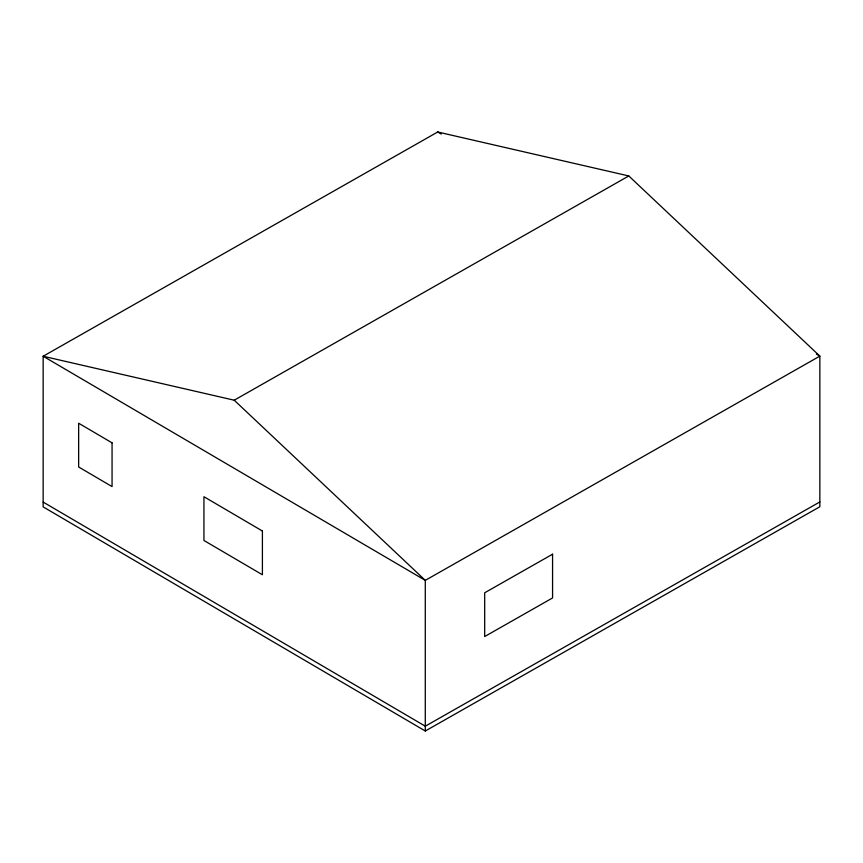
<?xml version="1.0" encoding="UTF-8"?>
<svg xmlns="http://www.w3.org/2000/svg" width="863" height="863" viewBox="0 0 863 863"><rect width="100%" height="100%" fill="white"/><g stroke="black" fill="none" stroke-linecap="round" stroke-linejoin="round"><path stroke-width="1.29" d="M437.714 131.996L43.15 356.246L43.15 506.883L425.286 731.004L819.85 506.754L819.85 356.117L628.782 175.955L437.714 131.996L441.198 134.045M425.286 731.004L425.286 580.368L43.15 356.246L234.218 400.205L628.782 175.955M819.85 501.942L425.286 726.193L43.15 502.072M816.366 354.078L819.85 356.117L425.286 580.368L234.218 400.205M552.568 554.208L484.682 592.784L484.682 636.538L552.568 597.951L552.568 554.208M112.061 442.838L78.652 423.237L78.652 466.991L112.061 486.581L112.061 442.838M262.406 531.015L203.938 496.721L203.938 540.475L262.406 574.758L262.406 531.015"/></g></svg>
